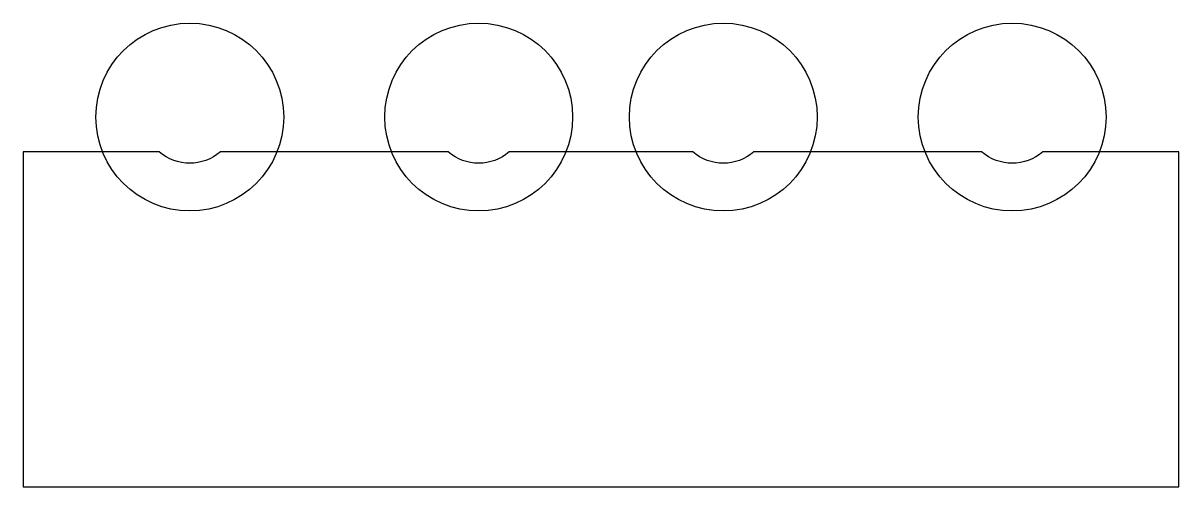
# Model space of a CAD drawing. Header units: millimetres. Extents: x -40 to 0, y -122 to -106.
import ezdxf

# ---------------------------------------------------------------- set-up
doc = ezdxf.new("R2010")
doc.units = ezdxf.units.MM
doc.layers.get('0').update_dxf_attribs({"linetype": 'CONTINUOUS'})

msp = doc.modelspace()

# ---------------------------------------------------------------- linework, layer by layer
msp.add_lwpolyline([(-23.174, -110.436, -0.377964), (-25.29, -110.436), (-33.174, -110.436, -0.377964), (-35.29, -110.436), (-40, -110.436), (-40, -122.036), (0, -122.036), (0, -110.436), (-4.71, -110.436, -0.377964), (-6.826, -110.436), (-14.71, -110.436, -0.377964), (-16.826, -110.436)], format="xyb", close=True)
for centre in [(-34.232, -109.236), (-24.232, -109.236), (-15.768, -109.236), (-5.768, -109.236)]:
    msp.add_circle(centre, 3.25)

doc.saveas('drawing.dxf')
